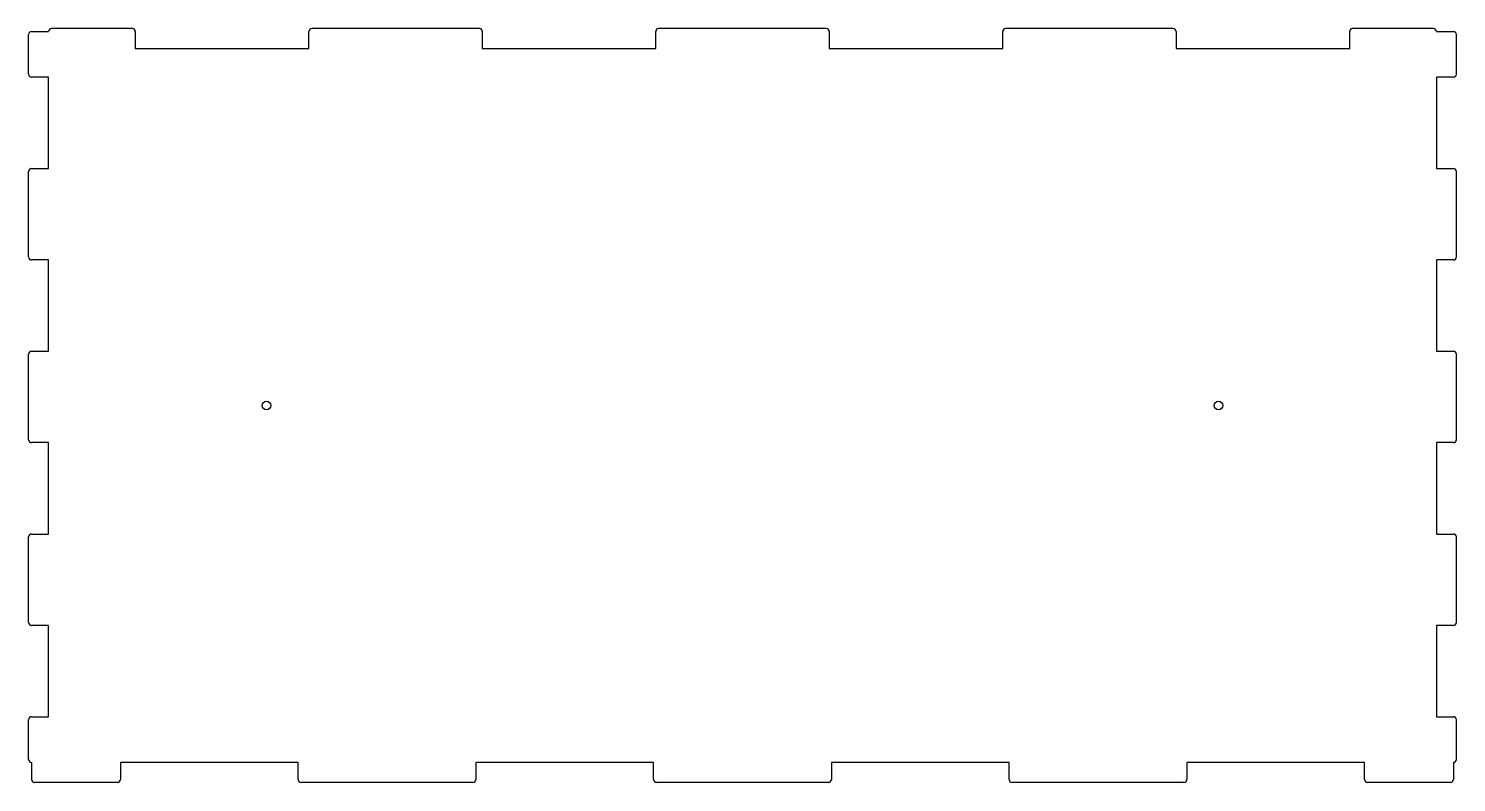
# Model space of a CAD drawing. Header units: millimetres. Extents: x 0 to 969, y 0 to 512.
import ezdxf

# ---------------------------------------------------------------- set-up
doc = ezdxf.new("R2010")
doc.units = ezdxf.units.MM
doc.layers.add('CutProfile', color=7, linetype='CONTINUOUS')

msp = doc.modelspace()

# ---------------------------------------------------------------- linework, layer by layer
at = {"layer": 'CutProfile'}
for p, q in [((0, 480.975), (0, 508)), ((2, 510), (13.6, 510)), ((70.475, 512), (15.6, 512)), ((72.475, 510), (72.475, 498.4)), ((190.225, 498.4), (190.225, 510)), ((305.975, 512), (192.225, 512)), ((307.975, 510), (307.975, 498.4)), ((425.725, 498.4), (425.725, 510)), ((541.475, 512), (427.725, 512)), ((543.475, 510), (543.475, 498.4)), ((661.225, 498.4), (661.225, 510)), ((776.975, 512), (663.225, 512)), ((778.975, 510), (778.975, 498.4)), ((896.725, 498.4), (896.725, 510)), ((953.6, 512), (898.725, 512)), ((955.6, 510), (967.2, 510)), ((969.2, 480.975), (969.2, 508)), ((72.475, 498.4), (190.225, 498.4)), ((307.975, 498.4), (425.725, 498.4)), ((543.475, 498.4), (661.225, 498.4)), ((778.975, 498.4), (896.725, 498.4)), ((13.6, 478.975), (2, 478.975)), ((13.6, 416.925), (13.6, 478.975)), ((955.6, 478.975), (955.6, 416.925)), ((967.2, 478.975), (955.6, 478.975)), ((2, 416.925), (13.6, 416.925)), ((955.6, 416.925), (967.2, 416.925)), ((0, 356.875), (0, 414.925)), ((969.2, 356.875), (969.2, 414.925)), ((13.6, 354.875), (2, 354.875)), ((13.6, 292.825), (13.6, 354.875)), ((955.6, 354.875), (955.6, 292.825)), ((967.2, 354.875), (955.6, 354.875)), ((0, 232.775), (0, 290.825)), ((2, 292.825), (13.6, 292.825)), ((955.6, 292.825), (967.2, 292.825)), ((969.2, 232.775), (969.2, 290.825)), ((13.6, 230.775), (2, 230.775)), ((13.6, 168.725), (13.6, 230.775)), ((955.6, 230.775), (955.6, 168.725)), ((967.2, 230.775), (955.6, 230.775)), ((0, 108.675), (0, 166.725)), ((2, 168.725), (13.6, 168.725)), ((955.6, 168.725), (967.2, 168.725)), ((969.2, 108.675), (969.2, 166.725)), ((13.6, 106.675), (2, 106.675)), ((13.6, 44.625), (13.6, 106.675)), ((955.6, 106.675), (955.6, 44.625)), ((967.2, 106.675), (955.6, 106.675)), ((0, 15.6), (0, 42.625)), ((2, 44.625), (13.6, 44.625)), ((955.6, 44.625), (967.2, 44.625)), ((969.2, 15.6), (969.2, 42.625)), ((2, 13.6), (2, 2)), ((62.325, 13.6), (62.325, 2)), ((182.975, 13.6), (62.325, 13.6)), ((182.975, 2), (182.975, 13.6)), ((303.625, 13.6), (303.625, 2)), ((424.275, 13.6), (303.625, 13.6)), ((424.275, 2), (424.275, 13.6)), ((544.925, 13.6), (544.925, 2)), ((665.575, 13.6), (544.925, 13.6)), ((665.575, 2), (665.575, 13.6)), ((786.225, 13.6), (786.225, 2)), ((906.875, 13.6), (786.225, 13.6)), ((906.875, 2), (906.875, 13.6)), ((967.2, 13.6), (967.2, 2)), ((60.325, 0), (4, 0)), ((301.625, 0), (184.975, 0)), ((542.925, 0), (426.275, 0)), ((784.225, 0), (667.575, 0)), ((965.2, 0), (908.875, 0))]:
    msp.add_line(p, q, dxfattribs=at)
for centre in [(161.533, 256), (807.667, 256)]:
    msp.add_circle(centre, 3, dxfattribs=at)
for centre, start, end in [((2, 508), 90, 180), ((15.6, 510), 90, 180), ((70.475, 510), 0, 90), ((192.225, 510), 90, 180), ((305.975, 510), 0, 90), ((427.725, 510), 90, 180), ((541.475, 510), 0, 90), ((663.225, 510), 90, 180), ((776.975, 510), 0, 90), ((898.725, 510), 90, 180), ((953.6, 510), 0, 90), ((967.2, 508), 0, 90), ((2, 480.975), 180, -90), ((967.2, 480.975), -90, 0), ((2, 414.925), 90, 180), ((967.2, 414.925), 0, 90), ((2, 356.875), 180, -90), ((967.2, 356.875), -90, 0), ((2, 290.825), 90, 180), ((967.2, 290.825), 0, 90), ((2, 232.775), 180, -90), ((967.2, 232.775), -90, 0), ((2, 166.725), 90, 180), ((967.2, 166.725), 0, 90), ((2, 108.675), 180, -90), ((967.2, 108.675), -90, 0), ((2, 42.625), 90, 180), ((967.2, 42.625), 0, 90), ((2, 15.6), 180, -90), ((967.2, 15.6), -90, 0), ((4, 2), 180, -90), ((60.325, 2), -90, 0), ((184.975, 2), 180, -90), ((301.625, 2), -90, 0), ((426.275, 2), 180, -90), ((542.925, 2), -90, 0), ((667.575, 2), 180, -90), ((784.225, 2), -90, 0), ((908.875, 2), 180, -90), ((965.2, 2), -90, 0)]:
    msp.add_arc(centre, 2, start, end, dxfattribs=at)

doc.saveas('drawing.dxf')
